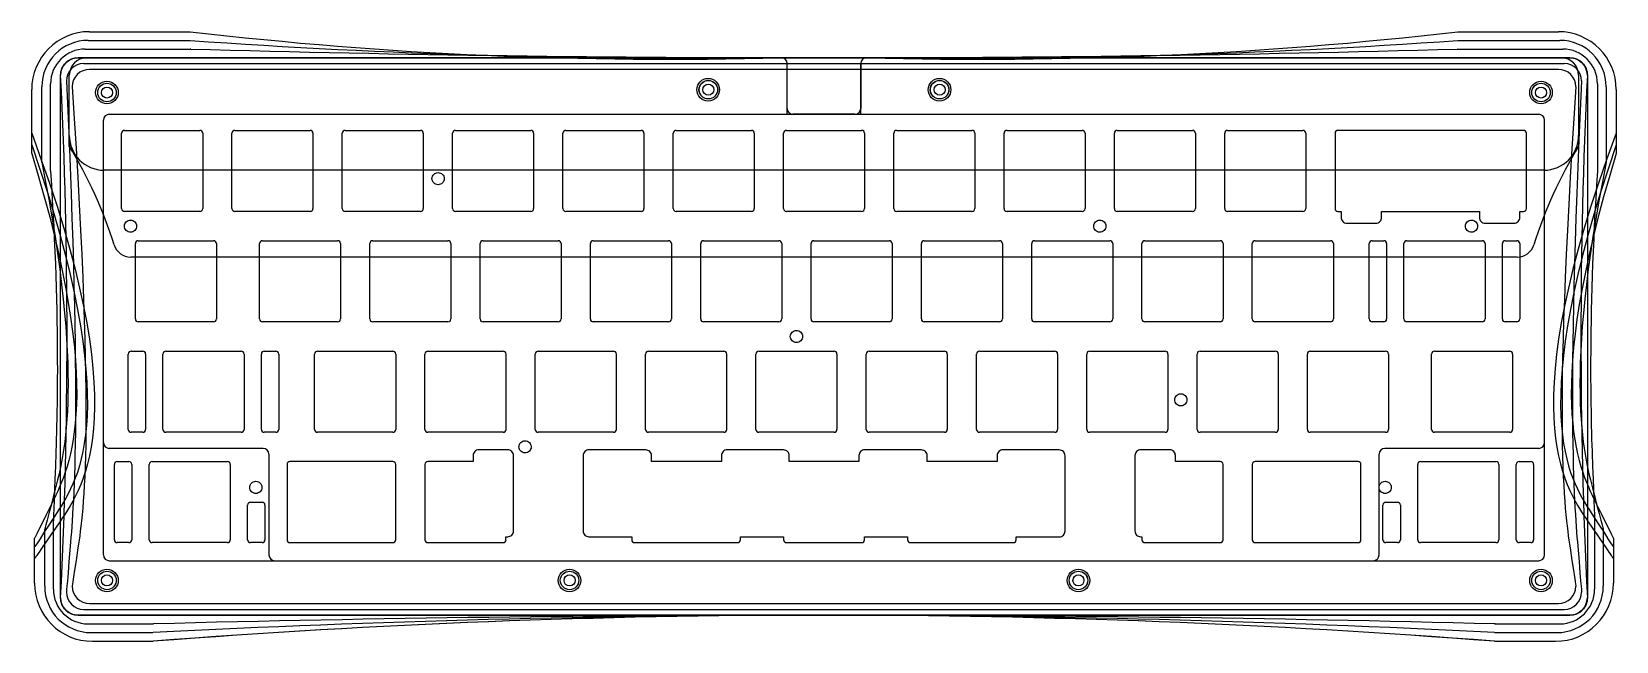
# Model space of a CAD drawing. Header units: millimetres. Extents: x -5 to 269, y -101 to 4.
import ezdxf

# ---------------------------------------------------------------- set-up
doc = ezdxf.new("R2010")
doc.units = ezdxf.units.MM
doc.layers.get('0').update_dxf_attribs({"lineweight": 25, "true_color": 0x000000})
for name, color, linetype, lineweight, true_color in [('00-top', 7, 'Continuous', 25, 0x000000), ('01-top', 7, 'Continuous', 25, 0x000000), ('02-top', 7, 'Continuous', 25, 0x000000), ('03-top', 7, 'Continuous', 25, 0x000000), ('05-bottom', 7, 'Continuous', 25, 0x000000), ('06-bottom', 7, 'Continuous', 25, 0x000000), ('07-bottom', 7, 'Continuous', 25, 0x000000), ('08-bottom', 7, 'Continuous', 25, 0x000000), ('09-bottom-close', 7, 'Continuous', 25, 0x000000), ('10-feet', 7, 'Continuous', 25, 0x000000), ('11-feet', 7, 'Continuous', 25, 0x000000)]:
    doc.layers.add(name, color=color, linetype=linetype, lineweight=lineweight, true_color=true_color)

msp = doc.modelspace()

# ---------------------------------------------------------------- linework, layer by layer
at = {"color": 7, "true_color": 0x000000, "flags": 128}
for points in [[(3.13, -0.13), (260.78, -0.13, -0.414214), (263.78, -3.13), (263.78, -93.33, -0.414214), (260.78, -96.33), (3.13, -96.33, -0.414214), (0.13, -93.33), (0.13, -3.13, -0.414214), (3.13, -0.13)], [(9.73, -6.13, -0.414214), (8.13, -7.73, -0.414214), (6.53, -6.13, -0.414214), (8.13, -4.53, -0.414214), (9.73, -6.13)], [(113.6, -5.64, -0.414214), (112, -7.24, -0.414214), (110.4, -5.64, -0.414214), (112, -4.04, -0.414214), (113.6, -5.64)], [(153.51, -5.64, -0.414214), (151.91, -7.24, -0.414214), (150.31, -5.64, -0.414214), (151.91, -4.04, -0.414214), (153.51, -5.64)], [(257.38, -6.13, -0.414214), (255.78, -7.73, -0.414214), (254.18, -6.13, -0.414214), (255.78, -4.53, -0.414214), (257.38, -6.13)], [(66.36, -20.99, -0.414214), (65.31, -22.04, -0.414214), (64.26, -20.99, -0.414214), (65.31, -19.94, -0.414214), (66.36, -20.99)], [(13.25, -29.18, -0.414214), (12.2, -30.23, -0.414214), (11.15, -29.18, -0.414214), (12.2, -28.13, -0.414214), (13.25, -29.18)], [(180.63, -29.18, -0.414214), (179.58, -30.23, -0.414214), (178.53, -29.18, -0.414214), (179.58, -28.13, -0.414214), (180.63, -29.18)], [(244.83, -29.18, -0.414214), (243.78, -30.23, -0.414214), (242.73, -29.18, -0.414214), (243.78, -28.13, -0.414214), (244.83, -29.18)], [(128.24, -48.23, -0.414214), (127.19, -49.28, -0.414214), (126.14, -48.23, -0.414214), (127.19, -47.18, -0.414214), (128.24, -48.23)], [(194.63, -59.15, -0.414214), (193.58, -60.2, -0.414214), (192.53, -59.15, -0.414214), (193.58, -58.1, -0.414214), (194.63, -59.15)], [(81.38, -67.28, -0.414214), (80.33, -68.33, -0.414214), (79.28, -67.28, -0.414214), (80.33, -66.23, -0.414214), (81.38, -67.28)], [(34.9, -74.27, -0.414214), (33.85, -75.32, -0.414214), (32.8, -74.27, -0.414214), (33.85, -73.22, -0.414214), (34.9, -74.27)], [(229.91, -74.27, -0.414214), (228.86, -75.32, -0.414214), (227.81, -74.27, -0.414214), (228.86, -73.22, -0.414214), (229.91, -74.27)], [(9.73, -90.33, -0.414214), (8.13, -91.93, -0.414214), (6.53, -90.33, -0.414214), (8.13, -88.73, -0.414214), (9.73, -90.33)], [(89.62, -90.33, -0.414214), (88.02, -91.93, -0.414214), (86.42, -90.33, -0.414214), (88.02, -88.73, -0.414214), (89.62, -90.33)], [(177.5, -90.33, -0.414214), (175.9, -91.93, -0.414214), (174.3, -90.33, -0.414214), (175.9, -88.73, -0.414214), (177.5, -90.33)], [(257.38, -90.33, -0.414214), (255.78, -91.93, -0.414214), (254.18, -90.33, -0.414214), (255.78, -88.73, -0.414214), (257.38, -90.33)]]:
    msp.add_lwpolyline(points, format="xyb", dxfattribs=at)
for points in [[(10.66, -26.16), (10.66, -13.16)], [(11.16, -12.66), (24.16, -12.66)], [(24.66, -13.16), (24.66, -26.16)], [(29.71, -26.16), (29.71, -13.16)], [(30.21, -12.66), (43.21, -12.66)], [(43.71, -13.16), (43.71, -26.16)], [(48.76, -26.16), (48.76, -13.16)], [(49.26, -12.66), (62.26, -12.66)], [(62.76, -13.16), (62.76, -26.16)], [(67.81, -26.16), (67.81, -13.16)], [(68.31, -12.66), (81.31, -12.66)], [(81.81, -13.16), (81.81, -26.16)], [(86.86, -26.16), (86.86, -13.16)], [(87.36, -12.66), (100.36, -12.66)], [(100.86, -13.16), (100.86, -26.16)], [(105.91, -26.16), (105.91, -13.16)], [(106.41, -12.66), (119.41, -12.66)], [(119.91, -13.16), (119.91, -26.16)], [(124.96, -26.16), (124.96, -13.16)], [(125.46, -12.66), (138.46, -12.66)], [(138.96, -13.16), (138.96, -26.16)], [(144.01, -26.16), (144.01, -13.16)], [(144.51, -12.66), (157.51, -12.66)], [(158.01, -13.16), (158.01, -26.16)], [(163.06, -26.16), (163.06, -13.16)], [(163.56, -12.66), (176.56, -12.66)], [(177.06, -13.16), (177.06, -26.16)], [(182.11, -26.16), (182.11, -13.16)], [(182.61, -12.66), (195.61, -12.66)], [(196.11, -13.16), (196.11, -26.16)], [(201.16, -26.16), (201.16, -13.16)], [(201.66, -12.66), (214.66, -12.66)], [(215.16, -13.16), (215.16, -26.16)], [(220.21, -13.16), (220.21, -26.16)], [(252.76, -12.66), (243.23, -12.66), (233.71, -12.66), (220.71, -12.66)], [(253.26, -26.16), (253.26, -13.16)], [(24.16, -26.66), (11.16, -26.66)], [(43.21, -26.66), (30.21, -26.66)], [(62.26, -26.66), (49.26, -26.66)], [(81.31, -26.66), (68.31, -26.66)], [(100.36, -26.66), (87.36, -26.66)], [(119.41, -26.66), (106.41, -26.66)], [(138.46, -26.66), (125.46, -26.66)], [(157.51, -26.66), (144.51, -26.66)], [(176.56, -26.66), (163.56, -26.66)], [(195.61, -26.66), (182.61, -26.66)], [(214.66, -26.66), (201.66, -26.66)], [(220.71, -26.66), (221.25, -26.66), (221.25, -27.67)], [(228.25, -27.67), (228.25, -26.66), (233.71, -26.66), (243.23, -26.66), (245.13, -26.66), (245.13, -27.67)], [(252.13, -27.67), (252.13, -26.66), (252.76, -26.66)], [(222.25, -28.67), (227.25, -28.67)], [(246.13, -28.67), (251.13, -28.67)], [(13.04, -45.21), (13.04, -32.21)], [(13.54, -31.71), (26.54, -31.71)], [(27.04, -32.21), (27.04, -45.21)], [(34.47, -45.21), (34.47, -32.21)], [(34.97, -31.71), (47.97, -31.71)], [(48.47, -32.21), (48.47, -45.21)], [(53.52, -45.21), (53.52, -32.21)], [(54.02, -31.71), (67.02, -31.71)], [(67.52, -32.21), (67.52, -45.21)], [(72.57, -45.21), (72.57, -32.21)], [(73.07, -31.71), (86.07, -31.71)], [(86.57, -32.21), (86.57, -45.21)], [(91.62, -45.21), (91.62, -32.21)], [(92.12, -31.71), (105.12, -31.71)], [(105.62, -32.21), (105.62, -45.21)], [(110.67, -45.21), (110.67, -32.21)], [(111.17, -31.71), (124.17, -31.71)], [(124.67, -32.21), (124.67, -45.21)], [(129.72, -45.21), (129.72, -32.21)], [(130.22, -31.71), (143.22, -31.71)], [(143.72, -32.21), (143.72, -45.21)], [(148.77, -45.21), (148.77, -32.21)], [(149.27, -31.71), (162.27, -31.71)], [(162.77, -32.21), (162.77, -45.21)], [(167.82, -45.21), (167.82, -32.21)], [(168.32, -31.71), (181.32, -31.71)], [(181.82, -32.21), (181.82, -45.21)], [(186.87, -45.21), (186.87, -32.21)], [(187.37, -31.71), (200.37, -31.71)], [(200.87, -32.21), (200.87, -45.21)], [(205.92, -45.21), (205.92, -32.21)], [(206.42, -31.71), (219.42, -31.71)], [(219.92, -32.21), (219.92, -45.21)], [(226.11, -45.21), (226.11, -32.21)], [(226.61, -31.71), (228.61, -31.71)], [(229.11, -32.21), (229.11, -45.21)], [(232.11, -45.21), (232.11, -32.21)], [(232.61, -31.71), (245.61, -31.71)], [(246.11, -32.21), (246.11, -45.21)], [(249.11, -45.21), (249.11, -32.21)], [(249.61, -31.71), (251.61, -31.71)], [(252.11, -32.21), (252.11, -45.21)], [(26.54, -45.71), (13.54, -45.71)], [(47.97, -45.71), (34.97, -45.71)], [(67.02, -45.71), (54.02, -45.71)], [(86.07, -45.71), (73.07, -45.71)], [(105.12, -45.71), (92.12, -45.71)], [(124.17, -45.71), (111.17, -45.71)], [(143.22, -45.71), (130.22, -45.71)], [(162.27, -45.71), (149.27, -45.71)], [(181.32, -45.71), (168.32, -45.71)], [(200.37, -45.71), (187.37, -45.71)], [(219.42, -45.71), (206.42, -45.71)], [(228.61, -45.71), (226.61, -45.71)], [(245.61, -45.71), (232.61, -45.71)], [(251.61, -45.71), (249.61, -45.71)], [(11.8, -64.26), (11.8, -51.26)], [(12.3, -50.76), (14.3, -50.76)], [(14.8, -51.26), (14.8, -64.26)], [(17.8, -64.26), (17.8, -51.26)], [(18.3, -50.76), (31.3, -50.76)], [(31.8, -51.26), (31.8, -64.26)], [(34.8, -64.26), (34.8, -51.26)], [(35.3, -50.76), (37.3, -50.76)], [(37.8, -51.26), (37.8, -64.26)], [(43.99, -64.26), (43.99, -51.26)], [(44.49, -50.76), (57.49, -50.76)], [(57.99, -51.26), (57.99, -64.26)], [(63.04, -64.26), (63.04, -51.26)], [(63.54, -50.76), (76.54, -50.76)], [(77.04, -51.26), (77.04, -64.26)], [(82.09, -64.26), (82.09, -51.26)], [(82.59, -50.76), (95.59, -50.76)], [(96.09, -51.26), (96.09, -64.26)], [(101.14, -64.26), (101.14, -51.26)], [(101.64, -50.76), (114.64, -50.76)], [(115.14, -51.26), (115.14, -64.26)], [(120.19, -64.26), (120.19, -51.26)], [(120.69, -50.76), (133.69, -50.76)], [(134.19, -51.26), (134.19, -64.26)], [(139.24, -64.26), (139.24, -51.26)], [(139.74, -50.76), (152.74, -50.76)], [(153.24, -51.26), (153.24, -64.26)], [(158.29, -64.26), (158.29, -51.26)], [(158.79, -50.76), (171.79, -50.76)], [(172.29, -51.26), (172.29, -64.26)], [(177.34, -64.26), (177.34, -51.26)], [(177.84, -50.76), (190.84, -50.76)], [(191.34, -51.26), (191.34, -64.26)], [(196.39, -64.26), (196.39, -51.26)], [(196.89, -50.76), (209.89, -50.76)], [(210.39, -51.26), (210.39, -64.26)], [(215.44, -64.26), (215.44, -51.26)], [(215.94, -50.76), (228.94, -50.76)], [(229.44, -51.26), (229.44, -64.26)], [(236.88, -64.26), (236.88, -51.26)], [(237.38, -50.76), (250.38, -50.76)], [(250.88, -51.26), (250.88, -64.26)], [(14.3, -64.76), (12.3, -64.76)], [(31.3, -64.76), (18.3, -64.76)], [(37.3, -64.76), (35.3, -64.76)], [(57.49, -64.76), (44.49, -64.76)], [(76.54, -64.76), (63.54, -64.76)], [(95.59, -64.76), (82.59, -64.76)], [(114.64, -64.76), (101.64, -64.76)], [(133.69, -64.76), (120.69, -64.76)], [(152.74, -64.76), (139.74, -64.76)], [(171.79, -64.76), (158.79, -64.76)], [(190.84, -64.76), (177.84, -64.76)], [(209.89, -64.76), (196.89, -64.76)], [(228.94, -64.76), (215.94, -64.76)], [(250.38, -64.76), (237.38, -64.76)], [(77.35, -67.79), (72.35, -67.79)], [(96.37, -67.79), (91.37, -67.79)], [(101.17, -67.81), (96.54, -67.81)], [(120.24, -67.79), (115.24, -67.79)], [(124.97, -67.81), (120.41, -67.81)], [(143.99, -67.79), (138.99, -67.79)], [(148.79, -67.81), (144.16, -67.81)], [(167.87, -67.79), (162.87, -67.79)], [(172.59, -67.81), (168.04, -67.81)], [(191.65, -67.79), (186.65, -67.79)], [(9.42, -83.31), (9.42, -70.31)], [(9.92, -69.81), (11.92, -69.81)], [(12.42, -70.31), (12.42, -83.31)], [(15.42, -83.31), (15.42, -70.31)], [(15.92, -69.81), (28.92, -69.81)], [(29.42, -70.31), (29.42, -83.31)], [(39.23, -70.31), (39.23, -83.31)], [(57.49, -69.81), (52.73, -69.81), (44.49, -69.81), (39.73, -69.81)], [(57.99, -83.31), (57.99, -70.31)], [(63.04, -70.31), (63.04, -83.31)], [(71.35, -68.79), (71.35, -69.81), (63.54, -69.81)], [(78.35, -81.79), (78.35, -68.79)], [(90.37, -68.79), (90.37, -81.79)], [(114.24, -68.79), (114.24, -69.81), (112.26, -69.81), (104.03, -69.81), (102.17, -69.81), (102.17, -68.81)], [(137.99, -68.79), (137.99, -69.81), (125.97, -69.81), (125.97, -68.81)], [(161.87, -68.79), (161.87, -69.81), (159.89, -69.81), (149.79, -69.81), (149.79, -68.81)], [(173.59, -81.81), (173.59, -68.81)], [(185.65, -68.79), (185.65, -81.79)], [(200.37, -69.81), (192.65, -69.81), (192.65, -68.79)], [(200.87, -83.31), (200.87, -70.31)], [(205.92, -70.31), (205.92, -83.31)], [(224.18, -69.81), (219.42, -69.81), (211.18, -69.81), (206.42, -69.81)], [(224.68, -83.31), (224.68, -70.31)], [(234.49, -83.31), (234.49, -70.31)], [(234.99, -69.81), (247.99, -69.81)], [(248.49, -70.31), (248.49, -83.31)], [(251.49, -83.31), (251.49, -70.31)], [(251.99, -69.81), (253.99, -69.81)], [(254.49, -70.31), (254.49, -83.31)], [(32.42, -83.31), (32.42, -77.32)], [(32.92, -76.82), (34.92, -76.82)], [(35.42, -77.32), (35.42, -83.31)], [(228.49, -83.31), (228.49, -77.32)], [(228.99, -76.82), (230.99, -76.82)], [(231.49, -77.32), (231.49, -83.31)], [(11.92, -83.81), (9.92, -83.81)], [(28.92, -83.81), (15.92, -83.81)], [(34.92, -83.81), (32.92, -83.81)], [(39.73, -83.81), (44.49, -83.81), (52.73, -83.81), (57.49, -83.81)], [(63.54, -83.81), (76.54, -83.81)], [(77.04, -83.31), (77.04, -82.79), (77.35, -82.79)], [(91.37, -82.79), (95.99, -82.79)], [(96.17, -82.81), (98.76, -82.81), (98.76, -83.31)], [(99.26, -83.81), (104.03, -83.81), (112.26, -83.81), (117.03, -83.81)], [(117.53, -83.31), (117.53, -82.79), (119.79, -82.79)], [(119.97, -82.81), (124.96, -82.81), (124.96, -83.31)], [(125.46, -83.81), (138.46, -83.81)], [(138.96, -83.31), (138.96, -82.79)], [(138.99, -82.79), (143.62, -82.79)], [(143.79, -82.81), (146.39, -82.81), (146.39, -83.31)], [(146.89, -83.81), (159.89, -83.81), (164.65, -83.81)], [(165.15, -83.31), (165.15, -82.79), (167.42, -82.79)], [(167.59, -82.81), (172.59, -82.81)], [(186.65, -82.79), (186.87, -82.79), (186.87, -83.31)], [(187.37, -83.81), (200.37, -83.81)], [(206.42, -83.81), (211.18, -83.81), (219.42, -83.81), (224.18, -83.81)], [(230.99, -83.81), (228.99, -83.81)], [(247.99, -83.81), (234.99, -83.81)], [(253.99, -83.81), (251.99, -83.81)]]:
    msp.add_lwpolyline(points, dxfattribs=at)
at = {"color": 7, "true_color": 0x000000}
for centre, radius, start, end in [((11.16, -13.16), 0.499, 89.8742, 180.1258), ((24.16, -13.16), 0.499, 359.8742, 90.1258), ((30.21, -13.16), 0.499, 89.8742, 180.1258), ((43.21, -13.16), 0.499, 359.8742, 90.1258), ((49.26, -13.16), 0.499, 89.8742, 180.1258), ((62.26, -13.16), 0.499, 359.8742, 90.1258), ((68.31, -13.16), 0.499, 89.8742, 180.1258), ((81.31, -13.16), 0.499, 359.8742, 90.1258), ((87.36, -13.16), 0.499, 89.8742, 180.1258), ((100.36, -13.16), 0.499, 359.8742, 90.1258), ((106.41, -13.16), 0.499, 89.8742, 180.1258), ((119.41, -13.16), 0.499, 359.8742, 90.1258), ((125.46, -13.16), 0.499, 89.8742, 180.1258), ((138.46, -13.16), 0.499, 359.8742, 90.1258), ((144.51, -13.16), 0.499, 89.8742, 180.1258), ((157.51, -13.16), 0.499, 359.8742, 90.1258), ((163.56, -13.16), 0.499, 89.8742, 180.1258), ((176.56, -13.16), 0.499, 359.8742, 90.1258), ((182.61, -13.16), 0.499, 89.8742, 180.1258), ((195.61, -13.16), 0.499, 359.8742, 90.1258), ((201.66, -13.16), 0.499, 89.8742, 180.1258), ((214.66, -13.16), 0.499, 359.8742, 90.1258), ((220.71, -13.16), 0.499, 89.9022, 180.1563), ((252.76, -13.16), 0.499, 359.8408, 90.0973), ((11.16, -26.16), 0.499, 179.8742, 270.1258), ((24.16, -26.16), 0.499, 269.8742, 0.1258), ((30.21, -26.16), 0.499, 179.8742, 270.1258), ((43.21, -26.16), 0.499, 269.8742, 0.1258), ((49.26, -26.16), 0.499, 179.8742, 270.1258), ((62.26, -26.16), 0.499, 269.8742, 0.1258), ((68.31, -26.16), 0.499, 179.8742, 270.1258), ((81.31, -26.16), 0.499, 269.8742, 0.1258), ((87.36, -26.16), 0.499, 179.8742, 270.1258), ((100.36, -26.16), 0.499, 269.8742, 0.1258), ((106.41, -26.16), 0.499, 179.8742, 270.1258), ((119.41, -26.16), 0.499, 269.8742, 0.1258), ((125.46, -26.16), 0.499, 179.8742, 270.1258), ((138.46, -26.16), 0.499, 269.8742, 0.1258), ((144.51, -26.16), 0.499, 179.8742, 270.1258), ((157.51, -26.16), 0.499, 269.8742, 0.1258), ((163.56, -26.16), 0.499, 179.8742, 270.1258), ((176.56, -26.16), 0.499, 269.8742, 0.1258), ((182.61, -26.16), 0.499, 179.8742, 270.1258), ((195.61, -26.16), 0.499, 269.8742, 0.1258), ((201.66, -26.16), 0.499, 179.8742, 270.1258), ((214.66, -26.16), 0.499, 269.8742, 0.1258), ((220.71, -26.16), 0.499, 179.8437, 270.0978), ((252.76, -26.16), 0.499, 269.9027, 0.1592), ((222.25, -27.67), 0.998, 179.897, 270.1334), ((227.26, -27.67), 0.998, 269.8714, 0.1286), ((246.13, -27.67), 0.998, 179.8722, 270.1278), ((251.13, -27.67), 0.998, 269.8725, 0.1275), ((13.54, -32.21), 0.499, 89.8742, 180.1258), ((26.54, -32.21), 0.499, 359.8742, 90.1258), ((34.97, -32.21), 0.499, 89.8742, 180.1258), ((47.97, -32.21), 0.499, 359.8742, 90.1258), ((54.02, -32.21), 0.499, 89.8742, 180.1258), ((67.02, -32.21), 0.499, 359.8742, 90.1258), ((73.07, -32.21), 0.499, 89.8742, 180.1258), ((86.07, -32.21), 0.499, 359.8742, 90.1258), ((92.12, -32.21), 0.499, 89.8742, 180.1258), ((105.12, -32.21), 0.499, 359.8742, 90.1258), ((111.17, -32.21), 0.499, 89.8742, 180.1258), ((124.17, -32.21), 0.499, 359.8742, 90.1258), ((130.22, -32.21), 0.499, 89.8742, 180.1258), ((143.22, -32.21), 0.499, 359.8742, 90.1258), ((149.27, -32.21), 0.499, 89.8742, 180.1258), ((162.27, -32.21), 0.499, 359.8742, 90.1258), ((168.32, -32.21), 0.499, 89.8742, 180.1258), ((181.32, -32.21), 0.499, 359.8742, 90.1258), ((187.37, -32.21), 0.499, 89.8742, 180.1258), ((200.37, -32.21), 0.499, 359.8742, 90.1258), ((206.42, -32.21), 0.499, 89.8742, 180.1258), ((219.42, -32.21), 0.499, 359.8742, 90.1258), ((226.61, -32.21), 0.499, 89.8742, 180.1258), ((228.61, -32.21), 0.499, 359.8742, 90.1258), ((232.61, -32.21), 0.499, 89.8742, 180.1258), ((245.61, -32.21), 0.499, 359.8742, 90.1258), ((249.61, -32.21), 0.499, 89.8742, 180.1258), ((251.61, -32.21), 0.499, 359.8742, 90.1258), ((13.54, -45.21), 0.499, 179.8742, 270.1258), ((26.54, -45.21), 0.499, 269.8742, 0.1258), ((34.97, -45.21), 0.499, 179.8742, 270.1258), ((47.97, -45.21), 0.499, 269.8742, 0.1258), ((54.02, -45.21), 0.499, 179.8742, 270.1258), ((67.02, -45.21), 0.499, 269.8742, 0.1258), ((73.07, -45.21), 0.499, 179.8742, 270.1258), ((86.07, -45.21), 0.499, 269.8742, 0.1258), ((92.12, -45.21), 0.499, 179.8742, 270.1258), ((105.12, -45.21), 0.499, 269.8742, 0.1258), ((111.17, -45.21), 0.499, 179.8742, 270.1258), ((124.17, -45.21), 0.499, 269.8742, 0.1258), ((130.22, -45.21), 0.499, 179.8742, 270.1258), ((143.22, -45.21), 0.499, 269.8742, 0.1258), ((149.27, -45.21), 0.499, 179.8742, 270.1258), ((162.27, -45.21), 0.499, 269.8742, 0.1258), ((168.32, -45.21), 0.499, 179.8742, 270.1258), ((181.32, -45.21), 0.499, 269.8742, 0.1258), ((187.37, -45.21), 0.499, 179.8742, 270.1258), ((200.37, -45.21), 0.499, 269.8742, 0.1258), ((206.42, -45.21), 0.499, 179.8742, 270.1258), ((219.42, -45.21), 0.499, 269.8742, 0.1258), ((226.61, -45.21), 0.499, 179.8742, 270.1258), ((228.61, -45.21), 0.499, 269.8742, 0.1258), ((232.61, -45.21), 0.499, 179.8742, 270.1258), ((245.61, -45.21), 0.499, 269.8742, 0.1258), ((249.61, -45.21), 0.499, 179.8742, 270.1258), ((251.61, -45.21), 0.499, 269.8742, 0.1258), ((12.3, -51.26), 0.499, 89.8733, 180.1256), ((14.3, -51.26), 0.499, 359.8744, 90.1267), ((18.3, -51.26), 0.499, 89.8742, 180.1258), ((31.3, -51.26), 0.499, 359.8742, 90.1258), ((35.3, -51.26), 0.499, 89.8733, 180.1256), ((37.3, -51.26), 0.499, 359.8744, 90.1267), ((44.49, -51.26), 0.499, 89.8742, 180.1258), ((57.5, -51.26), 0.499, 359.8742, 90.1258), ((63.54, -51.26), 0.499, 89.8742, 180.1258), ((76.55, -51.26), 0.499, 359.8742, 90.1258), ((82.59, -51.26), 0.499, 89.8742, 180.1258), ((95.6, -51.26), 0.499, 359.8742, 90.1258), ((101.64, -51.26), 0.499, 89.8742, 180.1258), ((114.65, -51.26), 0.499, 359.8742, 90.1258), ((120.69, -51.26), 0.499, 89.8742, 180.1258), ((133.7, -51.26), 0.499, 359.8742, 90.1258), ((139.74, -51.26), 0.499, 89.8742, 180.1258), ((152.75, -51.26), 0.499, 359.8742, 90.1258), ((158.79, -51.26), 0.499, 89.8742, 180.1258), ((171.8, -51.26), 0.499, 359.8742, 90.1258), ((177.84, -51.26), 0.499, 89.8742, 180.1258), ((190.85, -51.26), 0.499, 359.8742, 90.1258), ((196.89, -51.26), 0.499, 89.8742, 180.1258), ((209.9, -51.26), 0.499, 359.8742, 90.1258), ((215.94, -51.26), 0.499, 89.8742, 180.1258), ((228.95, -51.26), 0.499, 359.8742, 90.1258), ((237.37, -51.26), 0.499, 89.8742, 180.1258), ((250.38, -51.26), 0.499, 359.8742, 90.1258), ((12.3, -64.26), 0.499, 179.8742, 270.1258), ((14.3, -64.26), 0.499, 269.8742, 0.1258), ((18.3, -64.26), 0.499, 179.8742, 270.1258), ((31.3, -64.26), 0.499, 269.8742, 0.1258), ((35.3, -64.26), 0.499, 179.8742, 270.1258), ((37.3, -64.26), 0.499, 269.8742, 0.1258), ((44.49, -64.26), 0.499, 179.8742, 270.1258), ((57.5, -64.26), 0.499, 269.8742, 0.1258), ((63.54, -64.26), 0.499, 179.8742, 270.1258), ((76.55, -64.26), 0.499, 269.8742, 0.1258), ((82.59, -64.26), 0.499, 179.8742, 270.1258), ((95.6, -64.26), 0.499, 269.8742, 0.1258), ((101.64, -64.26), 0.499, 179.8742, 270.1258), ((114.65, -64.26), 0.499, 269.8742, 0.1258), ((120.69, -64.26), 0.499, 179.8742, 270.1258), ((133.7, -64.26), 0.499, 269.8742, 0.1258), ((139.74, -64.26), 0.499, 179.8742, 270.1258), ((152.75, -64.26), 0.499, 269.8742, 0.1258), ((158.79, -64.26), 0.499, 179.8742, 270.1258), ((171.8, -64.26), 0.499, 269.8742, 0.1258), ((177.84, -64.26), 0.499, 179.8742, 270.1258), ((190.85, -64.26), 0.499, 269.8742, 0.1258), ((196.89, -64.26), 0.499, 179.8742, 270.1258), ((209.9, -64.26), 0.499, 269.8742, 0.1258), ((215.94, -64.26), 0.499, 179.8742, 270.1258), ((228.95, -64.26), 0.499, 269.8742, 0.1258), ((237.37, -64.26), 0.499, 179.8742, 270.1258), ((250.38, -64.26), 0.499, 269.8742, 0.1258), ((72.35, -68.79), 0.998, 89.8714, 180.1286), ((77.35, -68.79), 0.998, 359.8714, 90.1286), ((91.36, -68.79), 0.998, 89.8722, 180.1278), ((96.37, -68.78), 0.988, 80.0012, 90.0942), ((101.17, -68.81), 0.998, 359.8726, 90.128), ((115.24, -68.79), 0.998, 89.8722, 180.1278), ((120.24, -68.78), 0.988, 80.0021, 90.0933), ((124.97, -68.81), 0.998, 359.8715, 90.1291), ((138.99, -68.79), 0.998, 89.8711, 180.1289), ((143.99, -68.78), 0.988, 80.0008, 90.0946), ((148.79, -68.81), 0.998, 359.8725, 90.1275), ((162.86, -68.79), 0.998, 89.8722, 180.1278), ((167.87, -68.78), 0.988, 80.0021, 90.0933), ((172.59, -68.81), 0.998, 359.8714, 90.1286), ((186.65, -68.79), 0.998, 89.8714, 180.1286), ((191.65, -68.79), 0.998, 359.872, 90.1274), ((9.92, -70.31), 0.499, 89.8742, 180.1258), ((11.92, -70.31), 0.499, 359.8742, 90.1258), ((15.92, -70.31), 0.499, 89.8742, 180.1258), ((28.92, -70.31), 0.499, 359.8742, 90.1258), ((39.73, -70.31), 0.499, 89.8422, 180.0994), ((57.5, -70.31), 0.499, 359.9014, 90.1571), ((63.54, -70.31), 0.499, 89.8929, 180.1071), ((200.37, -70.31), 0.498, 359.8494, 90.1483), ((206.42, -70.31), 0.498, 89.8512, 180.1476), ((224.18, -70.31), 0.498, 359.8494, 90.1483), ((234.99, -70.31), 0.499, 89.8742, 180.1258), ((248, -70.31), 0.499, 359.8742, 90.1258), ((251.99, -70.31), 0.499, 89.8742, 180.1258), ((254, -70.31), 0.499, 359.8742, 90.1258), ((32.92, -77.32), 0.499, 89.8742, 180.1258), ((34.92, -77.32), 0.499, 359.8742, 90.1258), ((228.99, -77.32), 0.499, 89.8742, 180.1258), ((231, -77.32), 0.499, 359.8742, 90.1258), ((77.35, -81.79), 0.998, 269.8714, 0.1286), ((91.36, -81.79), 0.998, 179.8722, 270.1278), ((172.59, -81.81), 0.998, 269.8713, 0.1281), ((186.65, -81.79), 0.998, 179.8714, 270.1286), ((9.92, -83.31), 0.499, 179.8742, 270.1258), ((11.92, -83.31), 0.499, 269.8742, 0.1258), ((15.92, -83.31), 0.499, 179.8742, 270.1258), ((28.92, -83.31), 0.499, 269.8742, 0.1258), ((32.92, -83.31), 0.499, 179.8742, 270.1258), ((34.92, -83.31), 0.499, 269.8742, 0.1258), ((39.73, -83.31), 0.499, 179.9006, 270.1578), ((57.5, -83.31), 0.499, 269.8429, 0.0986), ((63.54, -83.31), 0.499, 179.8931, 270.1081), ((76.55, -83.31), 0.499, 269.8928, 0.1072), ((96.16, -81.82), 0.988, 260.0022, 270.0937), ((99.26, -83.31), 0.499, 179.9097, 270.1499), ((117.03, -83.31), 0.499, 269.8429, 0.0986), ((119.96, -81.82), 0.988, 260.0026, 270.0933), ((125.46, -83.31), 0.499, 179.906, 270.1536), ((138.46, -83.31), 0.499, 269.8429, 0.0986), ((139.06, -81.43), 1.36, 265.8437, 267.2407), ((143.79, -81.82), 0.988, 260.0022, 270.0937), ((146.89, -83.31), 0.499, 179.9036, 270.1549), ((164.65, -83.31), 0.499, 269.8429, 0.0986), ((167.59, -81.82), 0.988, 260.0026, 270.0933), ((187.37, -83.31), 0.498, 179.8524, 270.1488), ((200.37, -83.31), 0.498, 269.8517, 0.1506), ((206.42, -83.31), 0.498, 179.8524, 270.1488), ((224.18, -83.31), 0.498, 269.8517, 0.1506), ((228.99, -83.31), 0.499, 179.8742, 270.1258), ((231, -83.31), 0.499, 269.8742, 0.1258), ((234.99, -83.31), 0.499, 179.8742, 270.1258), ((248, -83.31), 0.499, 269.8742, 0.1258), ((251.99, -83.31), 0.499, 179.8742, 270.1258), ((254, -83.31), 0.499, 269.8742, 0.1258)]:
    msp.add_arc(centre, radius, start, end, dxfattribs=at)
at = {"layer": '00-top'}
for p, q in [((258.78, -2.13), (5.13, -2.13)), ((7.53, -66.54), (7.53, -10.87)), ((8.53, -9.87), (255.38, -9.87)), ((256.38, -66.54), (256.38, -10.87)), ((35.11, -67.54), (8.53, -67.54)), ((255.38, -67.54), (228.81, -67.54)), ((36.11, -68.54), (36.11, -85.93)), ((227.81, -85.93), (227.81, -68.54)), ((37.11, -86.93), (226.81, -86.93)), ((5.13, -94.33), (258.78, -94.33))]:
    msp.add_line(p, q, dxfattribs=at)
for centre in [(8.13, -6.13), (111.97, -5.64), (151.92, -5.64), (255.78, -6.13), (8.13, -90.33), (88.02, -90.33), (175.9, -90.33), (255.78, -90.33)]:
    msp.add_circle(centre, 1.95, dxfattribs=at)
for centre, radius, start, end in [((5.13, -5.13), 3, 90, 180), ((258.78, -5.13), 3, 360, 90), ((8.53, -10.87), 1, 90, 180), ((255.38, -10.87), 1, 360, 90), ((8.53, -66.54), 1, 180, 270), ((35.11, -68.54), 1, 0, 90), ((228.81, -68.54), 1, 90, 180), ((255.38, -66.54), 1, 270, 0), ((37.11, -85.93), 1, 180, 270), ((226.81, -85.93), 1, 270, 0), ((5.13, -91.33), 3, 180, 270), ((258.78, -91.33), 3, 270, 0)]:
    msp.add_arc(centre, radius, start, end, dxfattribs=at)
for points in [[(2.13, -5.13), (6.1, -64.85), (2.13, -91.33), (2.13, -91.33), (2.13, -91.33)], [(261.78, -5.13), (257.81, -64.85), (261.78, -91.33), (261.78, -91.33), (261.78, -91.33)]]:
    msp.add_open_spline(points, degree=3, dxfattribs=at)
at = {"layer": '01-top'}
for p, q in [((258.78, -2.13), (5.13, -2.13)), ((7.53, -66.54), (7.53, -10.87)), ((8.53, -9.87), (255.38, -9.87)), ((256.38, -66.54), (256.38, -10.87)), ((35.11, -67.54), (8.53, -67.54)), ((255.38, -67.54), (228.81, -67.54)), ((36.11, -68.54), (36.11, -85.93)), ((227.81, -85.93), (227.81, -68.54)), ((37.11, -86.93), (226.81, -86.93)), ((5.13, -94.33), (258.78, -94.33))]:
    msp.add_line(p, q, dxfattribs=at)
for centre in [(8.13, -6.13), (111.97, -5.64), (151.92, -5.64), (255.78, -6.13), (8.13, -90.33), (88.02, -90.33), (175.9, -90.33), (255.78, -90.33)]:
    msp.add_circle(centre, 0.956, dxfattribs=at)
for centre, radius, start, end in [((5.13, -5.13), 3, 90, 180), ((258.78, -5.13), 3, 360, 90), ((8.53, -10.87), 1, 90, 180), ((255.38, -10.87), 1, 360, 90), ((8.53, -66.54), 1, 180, 270), ((35.11, -68.54), 1, 0, 90), ((228.81, -68.54), 1, 90, 180), ((255.38, -66.54), 1, 270, 0), ((37.11, -85.93), 1, 180, 270), ((226.81, -85.93), 1, 270, 0), ((5.13, -91.33), 3, 180, 270), ((258.78, -91.33), 3, 270, 0)]:
    msp.add_arc(centre, radius, start, end, dxfattribs=at)
for points in [[(2.13, -5.13), (6.1, -64.85), (2.13, -91.33), (2.13, -91.33), (2.13, -91.33)], [(261.78, -5.13), (257.81, -64.85), (261.78, -91.33), (261.78, -91.33), (261.78, -91.33)]]:
    msp.add_open_spline(points, degree=3, dxfattribs=at)
at = {"layer": '02-top'}
for p, q in [((4.13, -1.13), (259.78, -1.13)), ((7.53, -66.54), (7.53, -10.87)), ((8.53, -9.87), (255.38, -9.87)), ((256.38, -66.54), (256.38, -10.87)), ((35.11, -67.54), (8.53, -67.54)), ((255.38, -67.54), (228.81, -67.54)), ((36.11, -68.54), (36.11, -85.93)), ((227.81, -85.93), (227.81, -68.54)), ((37.11, -86.93), (226.81, -86.93)), ((4.13, -95.33), (259.78, -95.33))]:
    msp.add_line(p, q, dxfattribs=at)
for centre in [(8.13, -6.13), (111.97, -5.64), (151.92, -5.64), (255.78, -6.13), (8.13, -90.33), (88.02, -90.33), (175.9, -90.33), (255.78, -90.33)]:
    msp.add_circle(centre, 1.6, dxfattribs=at)
for centre, radius, start, end in [((4.13, -4.13), 3, 90, 180), ((259.78, -4.13), 3, 0, 90), ((8.53, -10.87), 1, 90, 180), ((255.38, -10.87), 1, 360, 90), ((8.53, -66.54), 1, 180, 270), ((35.11, -68.54), 1, 0, 90), ((228.81, -68.54), 1, 90, 180), ((255.38, -66.54), 1, 270, 0), ((37.11, -85.93), 1, 180, 270), ((226.81, -85.93), 1, 270, 0), ((4.13, -92.33), 3, 180, 270), ((259.78, -92.33), 3, 270, 360)]:
    msp.add_arc(centre, radius, start, end, dxfattribs=at)
for points in [[(1.13, -4.13), (3.76, -60.73), (1.13, -92.33), (1.13, -92.33), (1.13, -92.33)], [(262.78, -4.13), (260.15, -60.73), (262.78, -92.33), (262.78, -92.33), (262.78, -92.33)]]:
    msp.add_open_spline(points, degree=3, dxfattribs=at)
at = {"layer": '03-top'}
for p, q in [((260.78, -0.13), (3.13, -0.13)), ((7.53, -66.54), (7.53, -10.87)), ((8.53, -9.87), (255.38, -9.87)), ((256.38, -66.54), (256.38, -10.87)), ((35.11, -67.54), (8.53, -67.54)), ((255.38, -67.54), (228.81, -67.54)), ((36.11, -68.54), (36.11, -85.93)), ((227.81, -85.93), (227.81, -68.54)), ((37.11, -86.93), (226.81, -86.93)), ((3.13, -96.33), (260.78, -96.33))]:
    msp.add_line(p, q, dxfattribs=at)
for centre in [(8.13, -6.13), (111.97, -5.64), (151.92, -5.64), (255.78, -6.13), (8.13, -90.33), (88.02, -90.33), (175.9, -90.33), (255.78, -90.33)]:
    msp.add_circle(centre, 1.6, dxfattribs=at)
for centre, radius, start, end in [((3.13, -3.13), 3, 90, 180), ((260.78, -3.13), 3, 0, 90), ((-916.77, -48.23), 918.01, 357.18403, 2.81597), ((1180.68, -48.23), 918.01, 177.18403, 182.81597), ((8.53, -10.87), 1, 90, 180), ((255.38, -10.87), 1, 0, 90), ((8.53, -66.54), 1, 180, 270), ((35.11, -68.54), 1, 0, 90), ((228.81, -68.54), 1, 90, 180), ((255.38, -66.54), 1, 270, 0), ((37.11, -85.93), 1, 180, 270), ((226.81, -85.93), 1, 270, 0), ((3.13, -93.33), 3, 180, 270), ((260.78, -93.33), 3, 270, 0)]:
    msp.add_arc(centre, radius, start, end, dxfattribs=at)
at = {"layer": '05-bottom'}
for p, q in [((4.38, 1.37), (22.48, 1.37)), ((241.44, 1.37), (259.53, 1.37)), ((-1.62, -19.66), (-1.62, -4.63)), ((265.53, -4.63), (265.53, -19.66)), ((7.53, -85.93), (7.53, -10.87)), ((8.53, -9.87), (255.38, -9.87)), ((256.38, -85.93), (256.38, -10.87)), ((-1.12, -91.83), (-1.12, -80.06)), ((265.03, -80.06), (265.03, -91.83)), ((8.53, -86.93), (255.38, -86.93)), ((4.88, -97.83), (16.13, -97.83)), ((4.88, -97.83), (16.08, -97.83)), ((247.73, -97.83), (259.03, -97.83))]:
    msp.add_line(p, q, dxfattribs=at)
for centre in [(8.13, -6.13), (111.97, -5.64), (151.92, -5.64), (255.78, -6.13), (8.13, -90.33), (88.02, -90.33), (175.9, -90.33), (255.78, -90.33)]:
    msp.add_circle(centre, 1.6, dxfattribs=at)
for centre, radius, start, end in [((4.38, -4.63), 6, 90, 180), ((22.48, -2.63), 4, 88.4301, 90), ((131.96, 3991.92), 3992.05, 268.43007, 271.56993), ((241.44, -2.63), 4, 90, 91.5699), ((259.53, -4.63), 6, 0, 90), ((8.53, -10.87), 1, 90, 180), ((255.38, -10.87), 1, 360, 90), ((8.53, -85.93), 1, 180, 270), ((255.38, -85.93), 1, 270, 0), ((4.88, -91.83), 6, 180, 270), ((259.03, -91.83), 6, 270, 0), ((16.08, -93.83), 4, 270, 271.4833), ((131.96, -4568.87), 4472.54, 88.51539, 91.48328), ((247.73, -101.83), 4, 88.5154, 90)]:
    msp.add_arc(centre, radius, start, end, dxfattribs=at)
for points in [[(-1.62, -19.66), (0.13, -46.21), (-1.12, -80.06), (-1.12, -80.06), (-1.12, -80.06)], [(265.53, -19.66), (263.78, -46.21), (265.03, -80.06), (265.03, -80.06), (265.03, -80.06)]]:
    msp.add_open_spline(points, degree=3, dxfattribs=at)
at = {"layer": '06-bottom'}
for p, q in [((4.88, 2.87), (22.48, 2.87)), ((241.44, 2.87), (259.03, 2.87)), ((125.6, -9.87), (125.6, -1.13)), ((138.31, -9.87), (138.31, -1.13)), ((-3.12, -18.16), (-3.12, -5.13)), ((267.03, -5.13), (267.03, -18.16)), ((7.53, -85.93), (7.53, -10.87)), ((8.53, -9.87), (125.6, -9.87)), ((138.31, -9.87), (255.38, -9.87)), ((256.38, -85.93), (256.38, -10.87)), ((-2.62, -91.33), (-2.62, -81.56)), ((266.53, -81.56), (266.53, -91.33)), ((8.53, -86.93), (255.38, -86.93)), ((5.38, -99.33), (16.08, -99.33)), ((247.73, -99.33), (258.53, -99.33))]:
    msp.add_line(p, q, dxfattribs=at)
for centre in [(8.13, -6.13), (111.97, -5.64), (151.92, -5.64), (255.78, -6.13), (8.13, -90.33), (88.02, -90.33), (175.9, -90.33), (255.78, -90.33)]:
    msp.add_circle(centre, 1.6, dxfattribs=at)
for centre, radius, start, end in [((4.88, -5.13), 8, 90, 180), ((109.09, 1214.44), 1214.66, 265.91077, 270.73169), ((154.82, 1214.45), 1214.67, 269.26831, 274.08921), ((259.03, -5.13), 8, 0, 90), ((124.6, -1.13), 1, 0, 89.8945), ((139.31, -1.13), 1, 90.1055, 180), ((8.53, -10.87), 1, 90, 180), ((255.38, -10.87), 1, 360, 90), ((8.53, -85.93), 1, 180, 270), ((255.38, -85.93), 1, 270, 0), ((5.38, -91.33), 8, 180, 270), ((258.53, -91.33), 8, 270, 0), ((131.91, -2334.05), 2237.71, 87.03303, 92.96697)]:
    msp.add_arc(centre, radius, start, end, dxfattribs=at)
for points in [[(-3.12, -18.16), (4.25, -55.3), (-2.62, -81.56), (-2.62, -81.56), (-2.62, -81.56)], [(267.03, -18.16), (259.67, -55.3), (266.53, -81.56), (266.53, -81.56), (266.53, -81.56)]]:
    msp.add_open_spline(points, degree=3, dxfattribs=at)
at = {"layer": '07-bottom'}
for p, q in [((5.13, 4.37), (22.48, 4.37)), ((241.44, 4.37), (258.78, 4.37)), ((125.6, -9.87), (125.6, -1.13)), ((138.31, -9.87), (138.31, -1.13)), ((-4.87, -16.66), (-4.87, -5.63)), ((268.78, -5.63), (268.78, -16.66)), ((7.53, -85.93), (7.53, -10.87)), ((8.53, -9.87), (125.6, -9.87)), ((138.31, -9.87), (255.38, -9.87)), ((256.38, -85.93), (256.38, -10.87)), ((-4.37, -90.83), (-4.37, -83.06)), ((268.28, -83.06), (268.28, -90.83)), ((8.53, -86.93), (255.38, -86.93)), ((5.63, -100.83), (16.08, -100.83)), ((247.73, -100.83), (258.28, -100.83))]:
    msp.add_line(p, q, dxfattribs=at)
for centre in [(8.13, -6.13), (111.97, -5.64), (151.92, -5.64), (255.78, -6.13), (8.13, -90.33), (88.02, -90.33), (175.9, -90.33), (255.78, -90.33)]:
    msp.add_circle(centre, 1.6, dxfattribs=at)
for centre, radius, start, end in [((5.13, -5.63), 10, 90, 180), ((105, 717.19), 717.58, 263.39618, 271.56551), ((158.91, 717.2), 717.59, 268.43449, 276.60377), ((258.78, -5.63), 10, 0, 90), ((124.6, -1.13), 1, 0, 89.8945), ((139.31, -1.13), 1, 90.1055, 180), ((8.53, -10.87), 1, 90, 180), ((255.38, -10.87), 1, 360, 90), ((8.53, -85.93), 1, 180, 270), ((255.38, -85.93), 1, 270, 0), ((5.63, -90.83), 10, 180, 270), ((258.28, -90.83), 10, 270, 0), ((131.91, -1589.57), 1493.23, 85.55131, 94.44869)]:
    msp.add_arc(centre, radius, start, end, dxfattribs=at)
for points in [[(-4.87, -16.66), (7.92, -58.2), (-4.37, -83.06), (-4.37, -83.06), (-4.37, -83.06)], [(268.78, -16.66), (255.99, -58.2), (268.28, -83.06), (268.28, -83.06), (268.28, -83.06)]]:
    msp.add_open_spline(points, degree=3, dxfattribs=at)
at = {"layer": '08-bottom'}
for p, q in [((5.13, 4.37), (22.48, 4.37)), ((241.44, 4.37), (258.78, 4.37)), ((125.6, -9.87), (125.6, -1.13)), ((138.31, -9.87), (138.31, -1.13)), ((-4.87, -15.16), (-4.87, -5.63)), ((268.78, -5.63), (268.78, -15.16)), ((7.53, -85.93), (7.53, -10.87)), ((8.53, -9.87), (125.6, -9.87)), ((138.31, -9.87), (255.38, -9.87)), ((256.38, -85.93), (256.38, -10.87)), ((-4.37, -90.83), (-4.37, -84.56)), ((268.28, -84.56), (268.28, -90.83)), ((8.53, -86.93), (255.38, -86.93)), ((5.63, -100.83), (16.08, -100.83)), ((247.73, -100.83), (258.28, -100.83))]:
    msp.add_line(p, q, dxfattribs=at)
for centre in [(8.13, -6.13), (111.97, -5.64), (151.92, -5.64), (255.78, -6.13), (8.13, -90.33), (88.02, -90.33), (175.9, -90.33), (255.78, -90.33)]:
    msp.add_circle(centre, 1.6, dxfattribs=at)
for centre, radius, start, end in [((5.13, -5.63), 10, 90, 180), ((105, 717.19), 717.58, 263.39618, 271.56551), ((158.91, 717.2), 717.59, 268.43449, 276.60377), ((258.78, -5.63), 10, 0, 90), ((124.6, -1.13), 1, 0, 89.8945), ((139.31, -1.13), 1, 90.1055, 180), ((8.53, -10.87), 1, 90, 180), ((255.38, -10.87), 1, 360, 90), ((8.53, -85.93), 1, 180, 270), ((255.38, -85.93), 1, 270, 0), ((5.63, -90.83), 10, 180, 270), ((258.28, -90.83), 10, 270, 0), ((131.91, -1589.2), 1492.87, 85.55022, 94.44978)]:
    msp.add_arc(centre, radius, start, end, dxfattribs=at)
for points in [[(-4.87, -15.16), (11, -61), (-4.37, -84.56), (-4.37, -84.56), (-4.37, -84.56)], [(268.78, -15.16), (252.91, -61), (268.28, -84.56), (268.28, -84.56), (268.28, -84.56)]]:
    msp.add_open_spline(points, degree=3, dxfattribs=at)
at = {"layer": '09-bottom-close'}
for p, q in [((5.13, 4.37), (22.48, 4.37)), ((241.44, 4.37), (258.78, 4.37)), ((125.6, -8.87), (125.6, -1.13)), ((138.31, -1.13), (138.31, -8.87)), ((-4.87, -13.16), (-4.87, -5.63)), ((268.78, -5.63), (268.78, -13.16)), ((137.31, -9.87), (126.6, -9.87)), ((-4.37, -90.83), (-4.37, -86.56)), ((268.28, -86.56), (268.28, -90.83)), ((5.63, -100.83), (16.13, -100.83)), ((247.73, -100.83), (258.28, -100.83))]:
    msp.add_line(p, q, dxfattribs=at)
for centre, radius in [((8.13, -6.13), 1.6), ((111.97, -5.64), 1.6), ((151.92, -5.64), 1.6), ((255.78, -6.13), 1.6), ((8.13, -90.33), 0.956), ((88.02, -90.33), 0.956), ((175.9, -90.33), 0.956), ((255.78, -90.33), 0.956)]:
    msp.add_circle(centre, radius, dxfattribs=at)
for centre, radius, start, end in [((5.13, -5.63), 10, 90, 180), ((105, 717.19), 717.58, 263.39618, 271.56551), ((158.91, 717.2), 717.59, 268.43449, 276.60377), ((258.78, -5.63), 10, 0, 90), ((124.6, -1.13), 1, 0, 89.8945), ((139.31, -1.13), 1, 90.1055, 180), ((126.6, -8.87), 1, 180, 270), ((137.31, -8.87), 1, 270, 360), ((5.63, -90.83), 10, 180, 270), ((258.28, -90.83), 10, 270, 0), ((131.93, -1588.79), 1492.46, 85.54998, 94.45002)]:
    msp.add_arc(centre, radius, start, end, dxfattribs=at)
for points in [[(-4.87, -13.16), (13.09, -61.11), (-4.37, -86.56), (-4.37, -86.56), (-4.37, -86.56)], [(268.78, -13.16), (250.82, -61.11), (268.28, -86.56), (268.28, -86.56), (268.28, -86.56)]]:
    msp.add_open_spline(points, degree=3, dxfattribs=at)
at = {"layer": '10-feet'}
for p, q in [((4.63, -0.13), (259.28, -0.13)), ((1.63, -15.36), (1.63, -3.13)), ((262.28, -3.13), (262.28, -15.36)), ((251.68, -34.53), (12.23, -34.53))]:
    msp.add_line(p, q, dxfattribs=at)
for centre in [(8.13, -6.13), (111.97, -5.64), (151.92, -5.64), (151.92, -5.64), (255.78, -6.13)]:
    msp.add_circle(centre, 1.6, dxfattribs=at)
for centre, radius, start, end in [((4.63, -3.13), 3, 90, 180), ((259.28, -3.13), 3, 0, 90), ((-64.72, -55.74), 77.67, 17.4688, 31.324), ((328.63, -55.74), 77.67, 148.676, 162.5312), ((12.23, -31.53), 3, 197.4688, 270), ((251.68, -31.53), 3, 270, 342.5312)]:
    msp.add_arc(centre, radius, start, end, dxfattribs=at)
at = {"layer": '11-feet'}
for p, q in [((4.63, -0.13), (259.28, -0.13)), ((1.63, -13.53), (1.63, -3.13)), ((262.28, -3.13), (262.28, -13.53)), ((256.28, -19.53), (7.63, -19.53))]:
    msp.add_line(p, q, dxfattribs=at)
for centre in [(8.13, -6.13), (111.97, -5.64), (151.92, -5.64), (255.78, -6.13)]:
    msp.add_circle(centre, 0.956, dxfattribs=at)
for centre, radius, start, end in [((4.63, -3.13), 3, 90, 180), ((259.28, -3.13), 3, 0, 90), ((7.63, -13.53), 6, 180, 270), ((256.28, -13.53), 6, 270, 0)]:
    msp.add_arc(centre, radius, start, end, dxfattribs=at)

doc.saveas('drawing.dxf')
